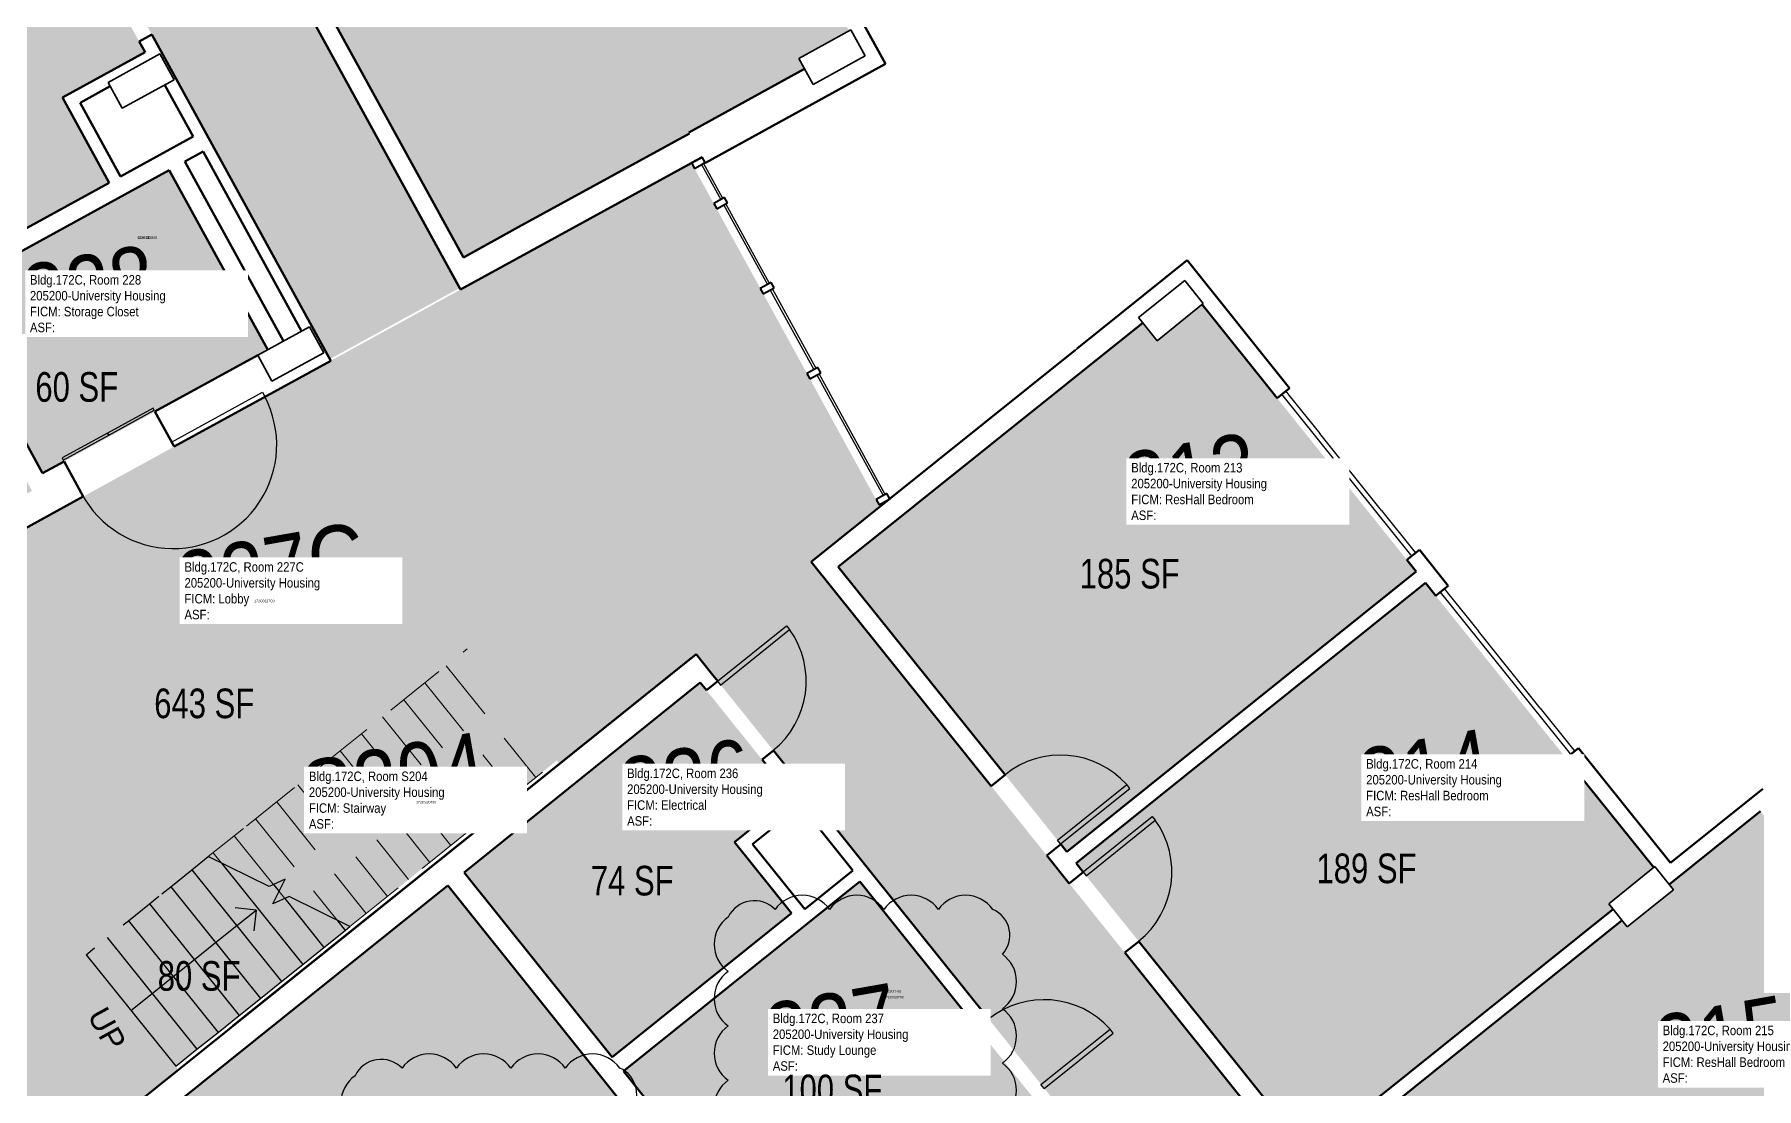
# Model space of a CAD drawing. Header units: inches. Extents: x 69235346 to 69237486, y 27657583 to 27660075.
# Drawn here: x 69236329 to 69237027, y 27658666 to 27659093 of the extents above; entities that cross this region are included whole.
import ezdxf
from ezdxf.enums import TextEntityAlignment as Align

# ---------------------------------------------------------------- set-up
doc = ezdxf.new("R2010")
doc.units = ezdxf.units.IN
doc.header["$LTSCALE"] = 100
doc.header["$MEASUREMENT"] = 0
doc.linetypes.add('DASHED2', pattern=[0.375, 0.25, -0.125])
for name, color, linetype in [('A-COLS', 5, 'CONTINUOUS'), ('A-DOOR', 2, 'CONTINUOUS'), ('A-FLOR', 3, 'CONTINUOUS'), ('A-GLAZ', 1, 'CONTINUOUS'), ('A-IDEN-RNUM', 7, 'CONTINUOUS'), ('A-IDEN-SNUM', 4, 'CONTINUOUS'), ('A-IDEN-VNUM', 4, 'CONTINUOUS'), ('A-WALL', 5, 'CONTINUOUS'), ('AREA-TEXT', 3, 'CONTINUOUS'), ('Rooms-Category-Color', 7, 'CONTINUOUS'), ('Rooms-College-Color', 7, 'CONTINUOUS'), ('Rooms-Department-Color', 7, 'CONTINUOUS'), ('Rooms-Division-Color', 7, 'CONTINUOUS'), ('Rooms-Information', 7, 'CONTINUOUS')]:
    doc.layers.add(name, color=color, linetype=linetype)
doc.layers.add('A-REV', color=1, linetype='CONTINUOUS', true_color=0xff0000)
doc.styles.add('Arial', font='arial.ttf')
doc.styles.add('CP_AREA', font='arial.ttf', dxfattribs={"height": 15})
doc.styles.add('CP_ROOMSNUMBER', font='arial.ttf', dxfattribs={"height": 1})
doc.styles.add('CP_ROOMVNUMBER', font='arial.ttf', dxfattribs={"width": 0.85, "height": 0.075})

msp = doc.modelspace()

# ---------------------------------------------------------------- hatches: boundary and pattern name
at = {"layer": 'Rooms-Category-Color', "true_color": 0xadadad}
for points in [[(69235987.48, 27659927.49), (69235934.92, 27659898.67), (69235999.96, 27659780.09), (69235987.08, 27659773.02), (69235729.03, 27659631.5), (69235716.15, 27659624.44), (69235651.12, 27659743.02), (69235600.86, 27659715.46), (69235598.51, 27659714.17), (69235611.91, 27659689.73), (69235616.12, 27659682.06), (69235646.11, 27659627.37), (69235648.16, 27659623.64), (69235648.19, 27659623.59), (69235720.74, 27659491.3), (69235796.29, 27659353.53), (69235871.25, 27659216.86), (69235921.5, 27659125.23), (69235974.11, 27659154.08), (69235971.51, 27659158.83), (69235938.89, 27659218.31), (69235937.37, 27659221.08), (69235835.4, 27659407.01), (69235745, 27659571.83), (69235840.36, 27659624.12), (69235933.08, 27659674.97), (69236028.76, 27659727.45), (69236086.18, 27659622.75), (69236119.15, 27659562.63), (69236221.84, 27659375.38), (69236236.87, 27659347.98), (69236267.36, 27659292.39), (69236267.63, 27659291.9), (69236268.89, 27659289.6), (69236279.98, 27659269.38), (69236284.58, 27659260.99), (69236286.14, 27659258.14), (69236379.22, 27659088.43), (69236379.25, 27659088.37), (69236380.51, 27659086.07), (69236386.68, 27659074.83), (69236399.9, 27659050.73), (69236401.64, 27659047.55), (69236401.67, 27659047.49), (69236441.55, 27658974.77), (69236448.97, 27658961.24), (69236461.04, 27658967.86), (69236491.42, 27658984.52), (69236501.58, 27658990.09), (69236497.85, 27658996.89), (69236445.14, 27659093), (69236410.67, 27659155.86), (69236335.71, 27659292.53), (69236271.7, 27659409.25), (69236184.87, 27659567.57), (69236121.49, 27659683.14), (69236034.3, 27659842.12), (69236004.69, 27659896.11)], [(69236278.29, 27658880.46), (69236328.27, 27658907.87), (69236328, 27658908.36), (69236284.6, 27658987.49), (69236263.95, 27659025.14), (69236268.55, 27659027.67), (69236287.46, 27658993.2), (69236359.52, 27659032.72), (69236340.61, 27659067.19), (69236374.1, 27659085.55), (69236281.53, 27659254.33), (69236143.29, 27659178.52), (69236071.26, 27659139.01), (69236070.94, 27659138.84), (69236024.74, 27659113.5), (69236005.23, 27659102.8), (69236002.93, 27659101.54), (69236001.67, 27659103.84), (69235996.23, 27659113.76), (69235985.14, 27659133.98), (69235983.87, 27659136.28), (69235976.94, 27659148.93), (69235928.16, 27659122.18), (69235954.16, 27659074.79), (69235941.22, 27659067.7), (69236030.27, 27658905.33), (69236210.46, 27659004.14)], [(69236312.86, 27658812.74), (69236131.47, 27658713.26), (69236224.94, 27658542.84), (69236387.58, 27658673.38), (69236350.21, 27658719.96), (69236504.64, 27658843.87), (69236542.01, 27658797.29), (69236671.86, 27658901.47), (69236595.48, 27659040.74), (69236282.09, 27658868.86)], [(69236344.88, 27658639.5), (69236298.05, 27658601.93), (69236301.66, 27658597.42), (69236398.27, 27658477.01), (69236496.21, 27658354.95), (69236578.9, 27658251.89), (69236692.09, 27658110.82), (69236885.11, 27657870.25), (69236885.77, 27657869.42), (69236887.81, 27657866.89), (69236926.07, 27657819.2), (69236926.07, 27657819.2), (69236932.3, 27657811.44), (69236949.74, 27657789.7), (69236950.25, 27657790.11), (69236996.68, 27657827.36), (69236861.69, 27657995.6), (69236742.83, 27658143.72), (69236742.73, 27658143.64), (69236735.22, 27658153), (69236740, 27658156.84), (69236982.58, 27658351.47), (69236987.36, 27658355.31), (69236994.87, 27658345.95), (69236994.77, 27658345.87), (69237111.5, 27658200.39), (69237113.46, 27658197.95), (69237113.46, 27658197.95), (69237115.27, 27658195.69), (69237248.61, 27658029.51), (69237295.51, 27658067.13), (69237273.27, 27658094.85), (69237273.27, 27658094.86), (69237233.89, 27658143.95), (69237120.53, 27658285.22), (69237038, 27658388.07), (69236924.65, 27658529.35), (69236841.73, 27658632.69), (69236743.79, 27658754.76), (69236644, 27658879.12), (69236613.79, 27658854.88), (69236597.35, 27658841.69), (69236603.65, 27658833.84), (69236640.52, 27658787.88), (69236640.56, 27658787.83), (69236642.19, 27658785.77), (69236666.65, 27658755.27), (69236668.29, 27658753.22), (69236668.33, 27658753.17), (69236741.66, 27658661.79), (69236743.34, 27658659.69), (69236743.31, 27658659.67), (69236870.55, 27658500.99), (69236870.55, 27658500.99), (69236889.63, 27658477.2), (69236884.96, 27658473.45), (69236888.89, 27658468.56), (69236921.71, 27658427.65), (69236925.64, 27658422.75), (69236930.29, 27658426.48), (69236949.81, 27658402.13), (69236893.27, 27658356.77), (69236891.23, 27658355.13), (69236756.55, 27658247.07), (69236753.96, 27658244.99), (69236697.66, 27658199.82), (69236680.2, 27658221.58), (69236677.54, 27658224.97), (69236674.24, 27658229.09), (69236637.84, 27658274.45), (69236618.09, 27658299.07), (69236618.05, 27658299.04), (69236490.15, 27658458.45), (69236489.4, 27658459.39), (69236351.36, 27658631.42)], [(69236350.21, 27658719.96), (69236386.5, 27658674.72), (69236540.94, 27658798.64), (69236504.64, 27658843.87)], [(69236599.02, 27658830.21), (69236503.24, 27658753.38), (69236563.34, 27658678.48), (69236636.03, 27658736.71), (69236612.85, 27658765.6), (69236635.98, 27658784.16)]]:
    msp.add_hatch(color=253, dxfattribs=at).paths.add_polyline_path(points)
at = {"layer": 'Rooms-Category-Color', "true_color": 0x728ef3}
for points in [[(69236577.3, 27659243.9), (69236418.44, 27659156.77), (69236448.01, 27659102.85), (69236503.07, 27659002.45), (69236525.32, 27659014.66), (69236550.36, 27659028.39), (69236592.45, 27659051.47), (69236594.64, 27659052.68), (69236594.4, 27659053.11), (69236641.31, 27659078.84), (69236638.99, 27659083.06), (69236659.38, 27659094.24)], [(69236380.14, 27658941.09), (69236419.79, 27658962.84), (69236423.8, 27658965.04), (69236383.88, 27659037.81), (69236365.31, 27659027.62), (69236292.7, 27658987.8), (69236332.61, 27658915.03), (69236339.25, 27658918.67)], [(69236661.23, 27658882.05), (69236654.98, 27658877.03), (69236747.61, 27658761.59), (69236889.16, 27658875.16), (69236802.35, 27658983.35), (69236784.12, 27658968.72), (69236778.3, 27658975.98), (69236681.49, 27658898.31), (69236675.11, 27658893.18)], [(69236845.55, 27658639.52), (69236968.87, 27658738.46), (69236967.14, 27658740.61), (69236985.38, 27658755.24), (69236892.83, 27658870.58), (69236751.28, 27658757)], [(69237100.01, 27658612.27), (69237102.59, 27658614.34), (69237116.44, 27658625.45), (69237118.7, 27658622.62), (69237135.08, 27658635.76), (69237132.82, 27658638.59), (69237137.5, 27658642.35), (69237028.6, 27658778.06), (69236991.65, 27658748.41), (69236993.37, 27658746.27), (69236974.65, 27658731.25), (69236972.54, 27658733.88), (69236849.22, 27658634.94), (69236928.47, 27658536.17), (69237001.77, 27658594.99), (69237031.81, 27658557.55)], [(69236355.91, 27658635.15), (69236494.02, 27658463.01), (69236554.08, 27658511.2), (69236634.73, 27658575.91), (69236496.65, 27658748.01)], [(69236737.11, 27658658.06), (69236663.71, 27658749.55), (69236642.64, 27658732.65), (69236642.21, 27658732.38), (69236640.51, 27658731.01), (69236567.91, 27658672.77), (69236641.39, 27658581.19)]]:
    msp.add_hatch(color=171, dxfattribs=at).paths.add_polyline_path(points)
at = {"layer": 'Rooms-College-Color', "true_color": 0xadadad}
for points in [[(69235987.48, 27659927.49), (69235934.92, 27659898.67), (69235999.96, 27659780.09), (69235987.08, 27659773.02), (69235729.03, 27659631.5), (69235716.15, 27659624.44), (69235651.12, 27659743.02), (69235600.86, 27659715.46), (69235598.51, 27659714.17), (69235611.91, 27659689.73), (69235616.12, 27659682.06), (69235646.11, 27659627.37), (69235648.16, 27659623.64), (69235648.19, 27659623.59), (69235720.74, 27659491.3), (69235796.29, 27659353.53), (69235871.25, 27659216.86), (69235921.5, 27659125.23), (69235974.11, 27659154.08), (69235971.51, 27659158.83), (69235938.89, 27659218.31), (69235937.37, 27659221.08), (69235835.4, 27659407.01), (69235745, 27659571.83), (69235840.36, 27659624.12), (69235933.08, 27659674.97), (69236028.76, 27659727.45), (69236086.18, 27659622.75), (69236119.15, 27659562.63), (69236221.84, 27659375.38), (69236236.87, 27659347.98), (69236267.36, 27659292.39), (69236267.63, 27659291.9), (69236268.89, 27659289.6), (69236279.98, 27659269.38), (69236284.58, 27659260.99), (69236286.14, 27659258.14), (69236379.22, 27659088.43), (69236379.25, 27659088.37), (69236380.51, 27659086.07), (69236386.68, 27659074.83), (69236399.9, 27659050.73), (69236401.64, 27659047.55), (69236401.67, 27659047.49), (69236441.55, 27658974.77), (69236448.97, 27658961.24), (69236461.04, 27658967.86), (69236491.42, 27658984.52), (69236501.58, 27658990.09), (69236497.85, 27658996.89), (69236445.14, 27659093), (69236410.67, 27659155.86), (69236335.71, 27659292.53), (69236271.7, 27659409.25), (69236184.87, 27659567.57), (69236121.49, 27659683.14), (69236034.3, 27659842.12), (69236004.69, 27659896.11)], [(69236278.29, 27658880.46), (69236328.27, 27658907.87), (69236328, 27658908.36), (69236284.6, 27658987.49), (69236263.95, 27659025.14), (69236268.55, 27659027.67), (69236287.46, 27658993.2), (69236359.52, 27659032.72), (69236340.61, 27659067.19), (69236374.1, 27659085.55), (69236281.53, 27659254.33), (69236143.29, 27659178.52), (69236071.26, 27659139.01), (69236070.94, 27659138.84), (69236024.74, 27659113.5), (69236005.23, 27659102.8), (69236002.93, 27659101.54), (69236001.67, 27659103.84), (69235996.23, 27659113.76), (69235985.14, 27659133.98), (69235983.87, 27659136.28), (69235976.94, 27659148.93), (69235928.16, 27659122.18), (69235954.16, 27659074.79), (69235941.22, 27659067.7), (69236030.27, 27658905.33), (69236210.46, 27659004.14)], [(69236577.3, 27659243.9), (69236418.44, 27659156.77), (69236448.01, 27659102.85), (69236503.07, 27659002.45), (69236525.32, 27659014.66), (69236550.36, 27659028.39), (69236592.45, 27659051.47), (69236594.64, 27659052.68), (69236594.4, 27659053.11), (69236641.31, 27659078.84), (69236638.99, 27659083.06), (69236659.38, 27659094.24)], [(69236312.86, 27658812.74), (69236131.47, 27658713.26), (69236224.94, 27658542.84), (69236387.58, 27658673.38), (69236350.21, 27658719.96), (69236504.64, 27658843.87), (69236542.01, 27658797.29), (69236671.86, 27658901.47), (69236595.48, 27659040.74), (69236282.09, 27658868.86)], [(69236380.14, 27658941.09), (69236419.79, 27658962.84), (69236423.8, 27658965.04), (69236383.88, 27659037.81), (69236365.31, 27659027.62), (69236292.7, 27658987.8), (69236332.61, 27658915.03), (69236339.25, 27658918.67)], [(69236661.23, 27658882.05), (69236654.98, 27658877.03), (69236747.61, 27658761.59), (69236889.16, 27658875.16), (69236802.35, 27658983.35), (69236784.12, 27658968.72), (69236778.3, 27658975.98), (69236681.49, 27658898.31), (69236675.11, 27658893.18)], [(69236344.88, 27658639.5), (69236298.05, 27658601.93), (69236301.66, 27658597.42), (69236398.27, 27658477.01), (69236496.21, 27658354.95), (69236578.9, 27658251.89), (69236692.09, 27658110.82), (69236885.11, 27657870.25), (69236885.77, 27657869.42), (69236887.81, 27657866.89), (69236926.07, 27657819.2), (69236926.07, 27657819.2), (69236932.3, 27657811.44), (69236949.74, 27657789.7), (69236950.25, 27657790.11), (69236996.68, 27657827.36), (69236861.69, 27657995.6), (69236742.83, 27658143.72), (69236742.73, 27658143.64), (69236735.22, 27658153), (69236740, 27658156.84), (69236982.58, 27658351.47), (69236987.36, 27658355.31), (69236994.87, 27658345.95), (69236994.77, 27658345.87), (69237111.5, 27658200.39), (69237113.46, 27658197.95), (69237113.46, 27658197.95), (69237115.27, 27658195.69), (69237248.61, 27658029.51), (69237295.51, 27658067.13), (69237273.27, 27658094.85), (69237273.27, 27658094.86), (69237233.89, 27658143.95), (69237120.53, 27658285.22), (69237038, 27658388.07), (69236924.65, 27658529.35), (69236841.73, 27658632.69), (69236743.79, 27658754.76), (69236644, 27658879.12), (69236613.79, 27658854.88), (69236597.35, 27658841.69), (69236603.65, 27658833.84), (69236640.52, 27658787.88), (69236640.56, 27658787.83), (69236642.19, 27658785.77), (69236666.65, 27658755.27), (69236668.29, 27658753.22), (69236668.33, 27658753.17), (69236741.66, 27658661.79), (69236743.34, 27658659.69), (69236743.31, 27658659.67), (69236870.55, 27658500.99), (69236870.55, 27658500.99), (69236889.63, 27658477.2), (69236884.96, 27658473.45), (69236888.89, 27658468.56), (69236921.71, 27658427.65), (69236925.64, 27658422.75), (69236930.29, 27658426.48), (69236949.81, 27658402.13), (69236893.27, 27658356.77), (69236891.23, 27658355.13), (69236756.55, 27658247.07), (69236753.96, 27658244.99), (69236697.66, 27658199.82), (69236680.2, 27658221.58), (69236677.54, 27658224.97), (69236674.24, 27658229.09), (69236637.84, 27658274.45), (69236618.09, 27658299.07), (69236618.05, 27658299.04), (69236490.15, 27658458.45), (69236489.4, 27658459.39), (69236351.36, 27658631.42)], [(69236845.55, 27658639.52), (69236968.87, 27658738.46), (69236967.14, 27658740.61), (69236985.38, 27658755.24), (69236892.83, 27658870.58), (69236751.28, 27658757)], [(69236350.21, 27658719.96), (69236386.5, 27658674.72), (69236540.94, 27658798.64), (69236504.64, 27658843.87)], [(69236599.02, 27658830.21), (69236503.24, 27658753.38), (69236563.34, 27658678.48), (69236636.03, 27658736.71), (69236612.85, 27658765.6), (69236635.98, 27658784.16)], [(69237100.01, 27658612.27), (69237102.59, 27658614.34), (69237116.44, 27658625.45), (69237118.7, 27658622.62), (69237135.08, 27658635.76), (69237132.82, 27658638.59), (69237137.5, 27658642.35), (69237028.6, 27658778.06), (69236991.65, 27658748.41), (69236993.37, 27658746.27), (69236974.65, 27658731.25), (69236972.54, 27658733.88), (69236849.22, 27658634.94), (69236928.47, 27658536.17), (69237001.77, 27658594.99), (69237031.81, 27658557.55)], [(69236355.91, 27658635.15), (69236494.02, 27658463.01), (69236554.08, 27658511.2), (69236634.73, 27658575.91), (69236496.65, 27658748.01)], [(69236737.11, 27658658.06), (69236663.71, 27658749.55), (69236642.64, 27658732.65), (69236642.21, 27658732.38), (69236640.51, 27658731.01), (69236567.91, 27658672.77), (69236641.39, 27658581.19)]]:
    msp.add_hatch(color=253, dxfattribs=at).paths.add_polyline_path(points)
at = {"layer": 'Rooms-Department-Color', "true_color": 0xacacac}
for points in [[(69235987.48, 27659927.49), (69235934.92, 27659898.67), (69235999.96, 27659780.09), (69235987.08, 27659773.02), (69235729.03, 27659631.5), (69235716.15, 27659624.44), (69235651.12, 27659743.02), (69235600.86, 27659715.46), (69235598.51, 27659714.17), (69235611.91, 27659689.73), (69235616.12, 27659682.06), (69235646.11, 27659627.37), (69235648.16, 27659623.64), (69235648.19, 27659623.59), (69235720.74, 27659491.3), (69235796.29, 27659353.53), (69235871.25, 27659216.86), (69235921.5, 27659125.23), (69235974.11, 27659154.08), (69235971.51, 27659158.83), (69235938.89, 27659218.31), (69235937.37, 27659221.08), (69235835.4, 27659407.01), (69235745, 27659571.83), (69235840.36, 27659624.12), (69235933.08, 27659674.97), (69236028.76, 27659727.45), (69236086.18, 27659622.75), (69236119.15, 27659562.63), (69236221.84, 27659375.38), (69236236.87, 27659347.98), (69236267.36, 27659292.39), (69236267.63, 27659291.9), (69236268.89, 27659289.6), (69236279.98, 27659269.38), (69236284.58, 27659260.99), (69236286.14, 27659258.14), (69236379.22, 27659088.43), (69236379.25, 27659088.37), (69236380.51, 27659086.07), (69236386.68, 27659074.83), (69236399.9, 27659050.73), (69236401.64, 27659047.55), (69236401.67, 27659047.49), (69236441.55, 27658974.77), (69236448.97, 27658961.24), (69236461.04, 27658967.86), (69236491.42, 27658984.52), (69236501.58, 27658990.09), (69236497.85, 27658996.89), (69236445.14, 27659093), (69236410.67, 27659155.86), (69236335.71, 27659292.53), (69236271.7, 27659409.25), (69236184.87, 27659567.57), (69236121.49, 27659683.14), (69236034.3, 27659842.12), (69236004.69, 27659896.11)], [(69236278.29, 27658880.46), (69236328.27, 27658907.87), (69236328, 27658908.36), (69236284.6, 27658987.49), (69236263.95, 27659025.14), (69236268.55, 27659027.67), (69236287.46, 27658993.2), (69236359.52, 27659032.72), (69236340.61, 27659067.19), (69236374.1, 27659085.55), (69236281.53, 27659254.33), (69236143.29, 27659178.52), (69236071.26, 27659139.01), (69236070.94, 27659138.84), (69236024.74, 27659113.5), (69236005.23, 27659102.8), (69236002.93, 27659101.54), (69236001.67, 27659103.84), (69235996.23, 27659113.76), (69235985.14, 27659133.98), (69235983.87, 27659136.28), (69235976.94, 27659148.93), (69235928.16, 27659122.18), (69235954.16, 27659074.79), (69235941.22, 27659067.7), (69236030.27, 27658905.33), (69236210.46, 27659004.14)], [(69236312.86, 27658812.74), (69236131.47, 27658713.26), (69236224.94, 27658542.84), (69236387.58, 27658673.38), (69236350.21, 27658719.96), (69236504.64, 27658843.87), (69236542.01, 27658797.29), (69236671.86, 27658901.47), (69236595.48, 27659040.74), (69236282.09, 27658868.86)], [(69236344.88, 27658639.5), (69236298.05, 27658601.93), (69236301.66, 27658597.42), (69236398.27, 27658477.01), (69236496.21, 27658354.95), (69236578.9, 27658251.89), (69236692.09, 27658110.82), (69236885.11, 27657870.25), (69236885.77, 27657869.42), (69236887.81, 27657866.89), (69236926.07, 27657819.2), (69236926.07, 27657819.2), (69236932.3, 27657811.44), (69236949.74, 27657789.7), (69236950.25, 27657790.11), (69236996.68, 27657827.36), (69236861.69, 27657995.6), (69236742.83, 27658143.72), (69236742.73, 27658143.64), (69236735.22, 27658153), (69236740, 27658156.84), (69236982.58, 27658351.47), (69236987.36, 27658355.31), (69236994.87, 27658345.95), (69236994.77, 27658345.87), (69237111.5, 27658200.39), (69237113.46, 27658197.95), (69237113.46, 27658197.95), (69237115.27, 27658195.69), (69237248.61, 27658029.51), (69237295.51, 27658067.13), (69237273.27, 27658094.85), (69237273.27, 27658094.86), (69237233.89, 27658143.95), (69237120.53, 27658285.22), (69237038, 27658388.07), (69236924.65, 27658529.35), (69236841.73, 27658632.69), (69236743.79, 27658754.76), (69236644, 27658879.12), (69236613.79, 27658854.88), (69236597.35, 27658841.69), (69236603.65, 27658833.84), (69236640.52, 27658787.88), (69236640.56, 27658787.83), (69236642.19, 27658785.77), (69236666.65, 27658755.27), (69236668.29, 27658753.22), (69236668.33, 27658753.17), (69236741.66, 27658661.79), (69236743.34, 27658659.69), (69236743.31, 27658659.67), (69236870.55, 27658500.99), (69236870.55, 27658500.99), (69236889.63, 27658477.2), (69236884.96, 27658473.45), (69236888.89, 27658468.56), (69236921.71, 27658427.65), (69236925.64, 27658422.75), (69236930.29, 27658426.48), (69236949.81, 27658402.13), (69236893.27, 27658356.77), (69236891.23, 27658355.13), (69236756.55, 27658247.07), (69236753.96, 27658244.99), (69236697.66, 27658199.82), (69236680.2, 27658221.58), (69236677.54, 27658224.97), (69236674.24, 27658229.09), (69236637.84, 27658274.45), (69236618.09, 27658299.07), (69236618.05, 27658299.04), (69236490.15, 27658458.45), (69236489.4, 27658459.39), (69236351.36, 27658631.42)], [(69236350.21, 27658719.96), (69236386.5, 27658674.72), (69236540.94, 27658798.64), (69236504.64, 27658843.87)], [(69236599.02, 27658830.21), (69236503.24, 27658753.38), (69236563.34, 27658678.48), (69236636.03, 27658736.71), (69236612.85, 27658765.6), (69236635.98, 27658784.16)]]:
    msp.add_hatch(color=253, dxfattribs=at).paths.add_polyline_path(points)
at = {"layer": 'Rooms-Department-Color', "true_color": 0x604aed}
for points in [[(69236577.3, 27659243.9), (69236418.44, 27659156.77), (69236448.01, 27659102.85), (69236503.07, 27659002.45), (69236525.32, 27659014.66), (69236550.36, 27659028.39), (69236592.45, 27659051.47), (69236594.64, 27659052.68), (69236594.4, 27659053.11), (69236641.31, 27659078.84), (69236638.99, 27659083.06), (69236659.38, 27659094.24)], [(69236380.14, 27658941.09), (69236419.79, 27658962.84), (69236423.8, 27658965.04), (69236383.88, 27659037.81), (69236365.31, 27659027.62), (69236292.7, 27658987.8), (69236332.61, 27658915.03), (69236339.25, 27658918.67)], [(69236661.23, 27658882.05), (69236654.98, 27658877.03), (69236747.61, 27658761.59), (69236889.16, 27658875.16), (69236802.35, 27658983.35), (69236784.12, 27658968.72), (69236778.3, 27658975.98), (69236681.49, 27658898.31), (69236675.11, 27658893.18)], [(69236845.55, 27658639.52), (69236968.87, 27658738.46), (69236967.14, 27658740.61), (69236985.38, 27658755.24), (69236892.83, 27658870.58), (69236751.28, 27658757)], [(69237100.01, 27658612.27), (69237102.59, 27658614.34), (69237116.44, 27658625.45), (69237118.7, 27658622.62), (69237135.08, 27658635.76), (69237132.82, 27658638.59), (69237137.5, 27658642.35), (69237028.6, 27658778.06), (69236991.65, 27658748.41), (69236993.37, 27658746.27), (69236974.65, 27658731.25), (69236972.54, 27658733.88), (69236849.22, 27658634.94), (69236928.47, 27658536.17), (69237001.77, 27658594.99), (69237031.81, 27658557.55)], [(69236355.91, 27658635.15), (69236494.02, 27658463.01), (69236554.08, 27658511.2), (69236634.73, 27658575.91), (69236496.65, 27658748.01)], [(69236737.11, 27658658.06), (69236663.71, 27658749.55), (69236642.64, 27658732.65), (69236642.21, 27658732.38), (69236640.51, 27658731.01), (69236567.91, 27658672.77), (69236641.39, 27658581.19)]]:
    msp.add_hatch(color=173, dxfattribs=at).paths.add_polyline_path(points)
at = {"layer": 'Rooms-Division-Color', "true_color": 0xadadad}
for points in [[(69235987.48, 27659927.49), (69235934.92, 27659898.67), (69235999.96, 27659780.09), (69235987.08, 27659773.02), (69235729.03, 27659631.5), (69235716.15, 27659624.44), (69235651.12, 27659743.02), (69235600.86, 27659715.46), (69235598.51, 27659714.17), (69235611.91, 27659689.73), (69235616.12, 27659682.06), (69235646.11, 27659627.37), (69235648.16, 27659623.64), (69235648.19, 27659623.59), (69235720.74, 27659491.3), (69235796.29, 27659353.53), (69235871.25, 27659216.86), (69235921.5, 27659125.23), (69235974.11, 27659154.08), (69235971.51, 27659158.83), (69235938.89, 27659218.31), (69235937.37, 27659221.08), (69235835.4, 27659407.01), (69235745, 27659571.83), (69235840.36, 27659624.12), (69235933.08, 27659674.97), (69236028.76, 27659727.45), (69236086.18, 27659622.75), (69236119.15, 27659562.63), (69236221.84, 27659375.38), (69236236.87, 27659347.98), (69236267.36, 27659292.39), (69236267.63, 27659291.9), (69236268.89, 27659289.6), (69236279.98, 27659269.38), (69236284.58, 27659260.99), (69236286.14, 27659258.14), (69236379.22, 27659088.43), (69236379.25, 27659088.37), (69236380.51, 27659086.07), (69236386.68, 27659074.83), (69236399.9, 27659050.73), (69236401.64, 27659047.55), (69236401.67, 27659047.49), (69236441.55, 27658974.77), (69236448.97, 27658961.24), (69236461.04, 27658967.86), (69236491.42, 27658984.52), (69236501.58, 27658990.09), (69236497.85, 27658996.89), (69236445.14, 27659093), (69236410.67, 27659155.86), (69236335.71, 27659292.53), (69236271.7, 27659409.25), (69236184.87, 27659567.57), (69236121.49, 27659683.14), (69236034.3, 27659842.12), (69236004.69, 27659896.11)], [(69236278.29, 27658880.46), (69236328.27, 27658907.87), (69236328, 27658908.36), (69236284.6, 27658987.49), (69236263.95, 27659025.14), (69236268.55, 27659027.67), (69236287.46, 27658993.2), (69236359.52, 27659032.72), (69236340.61, 27659067.19), (69236374.1, 27659085.55), (69236281.53, 27659254.33), (69236143.29, 27659178.52), (69236071.26, 27659139.01), (69236070.94, 27659138.84), (69236024.74, 27659113.5), (69236005.23, 27659102.8), (69236002.93, 27659101.54), (69236001.67, 27659103.84), (69235996.23, 27659113.76), (69235985.14, 27659133.98), (69235983.87, 27659136.28), (69235976.94, 27659148.93), (69235928.16, 27659122.18), (69235954.16, 27659074.79), (69235941.22, 27659067.7), (69236030.27, 27658905.33), (69236210.46, 27659004.14)], [(69236312.86, 27658812.74), (69236131.47, 27658713.26), (69236224.94, 27658542.84), (69236387.58, 27658673.38), (69236350.21, 27658719.96), (69236504.64, 27658843.87), (69236542.01, 27658797.29), (69236671.86, 27658901.47), (69236595.48, 27659040.74), (69236282.09, 27658868.86)], [(69236344.88, 27658639.5), (69236298.05, 27658601.93), (69236301.66, 27658597.42), (69236398.27, 27658477.01), (69236496.21, 27658354.95), (69236578.9, 27658251.89), (69236692.09, 27658110.82), (69236885.11, 27657870.25), (69236885.77, 27657869.42), (69236887.81, 27657866.89), (69236926.07, 27657819.2), (69236926.07, 27657819.2), (69236932.3, 27657811.44), (69236949.74, 27657789.7), (69236950.25, 27657790.11), (69236996.68, 27657827.36), (69236861.69, 27657995.6), (69236742.83, 27658143.72), (69236742.73, 27658143.64), (69236735.22, 27658153), (69236740, 27658156.84), (69236982.58, 27658351.47), (69236987.36, 27658355.31), (69236994.87, 27658345.95), (69236994.77, 27658345.87), (69237111.5, 27658200.39), (69237113.46, 27658197.95), (69237113.46, 27658197.95), (69237115.27, 27658195.69), (69237248.61, 27658029.51), (69237295.51, 27658067.13), (69237273.27, 27658094.85), (69237273.27, 27658094.86), (69237233.89, 27658143.95), (69237120.53, 27658285.22), (69237038, 27658388.07), (69236924.65, 27658529.35), (69236841.73, 27658632.69), (69236743.79, 27658754.76), (69236644, 27658879.12), (69236613.79, 27658854.88), (69236597.35, 27658841.69), (69236603.65, 27658833.84), (69236640.52, 27658787.88), (69236640.56, 27658787.83), (69236642.19, 27658785.77), (69236666.65, 27658755.27), (69236668.29, 27658753.22), (69236668.33, 27658753.17), (69236741.66, 27658661.79), (69236743.34, 27658659.69), (69236743.31, 27658659.67), (69236870.55, 27658500.99), (69236870.55, 27658500.99), (69236889.63, 27658477.2), (69236884.96, 27658473.45), (69236888.89, 27658468.56), (69236921.71, 27658427.65), (69236925.64, 27658422.75), (69236930.29, 27658426.48), (69236949.81, 27658402.13), (69236893.27, 27658356.77), (69236891.23, 27658355.13), (69236756.55, 27658247.07), (69236753.96, 27658244.99), (69236697.66, 27658199.82), (69236680.2, 27658221.58), (69236677.54, 27658224.97), (69236674.24, 27658229.09), (69236637.84, 27658274.45), (69236618.09, 27658299.07), (69236618.05, 27658299.04), (69236490.15, 27658458.45), (69236489.4, 27658459.39), (69236351.36, 27658631.42)], [(69236350.21, 27658719.96), (69236386.5, 27658674.72), (69236540.94, 27658798.64), (69236504.64, 27658843.87)], [(69236599.02, 27658830.21), (69236503.24, 27658753.38), (69236563.34, 27658678.48), (69236636.03, 27658736.71), (69236612.85, 27658765.6), (69236635.98, 27658784.16)]]:
    msp.add_hatch(color=253, dxfattribs=at).paths.add_polyline_path(points)
at = {"layer": 'Rooms-Division-Color', "true_color": 0x604aed}
for points in [[(69236577.3, 27659243.9), (69236418.44, 27659156.77), (69236448.01, 27659102.85), (69236503.07, 27659002.45), (69236525.32, 27659014.66), (69236550.36, 27659028.39), (69236592.45, 27659051.47), (69236594.64, 27659052.68), (69236594.4, 27659053.11), (69236641.31, 27659078.84), (69236638.99, 27659083.06), (69236659.38, 27659094.24)], [(69236380.14, 27658941.09), (69236419.79, 27658962.84), (69236423.8, 27658965.04), (69236383.88, 27659037.81), (69236365.31, 27659027.62), (69236292.7, 27658987.8), (69236332.61, 27658915.03), (69236339.25, 27658918.67)], [(69236661.23, 27658882.05), (69236654.98, 27658877.03), (69236747.61, 27658761.59), (69236889.16, 27658875.16), (69236802.35, 27658983.35), (69236784.12, 27658968.72), (69236778.3, 27658975.98), (69236681.49, 27658898.31), (69236675.11, 27658893.18)], [(69236845.55, 27658639.52), (69236968.87, 27658738.46), (69236967.14, 27658740.61), (69236985.38, 27658755.24), (69236892.83, 27658870.58), (69236751.28, 27658757)], [(69237100.01, 27658612.27), (69237102.59, 27658614.34), (69237116.44, 27658625.45), (69237118.7, 27658622.62), (69237135.08, 27658635.76), (69237132.82, 27658638.59), (69237137.5, 27658642.35), (69237028.6, 27658778.06), (69236991.65, 27658748.41), (69236993.37, 27658746.27), (69236974.65, 27658731.25), (69236972.54, 27658733.88), (69236849.22, 27658634.94), (69236928.47, 27658536.17), (69237001.77, 27658594.99), (69237031.81, 27658557.55)], [(69236355.91, 27658635.15), (69236494.02, 27658463.01), (69236554.08, 27658511.2), (69236634.73, 27658575.91), (69236496.65, 27658748.01)], [(69236737.11, 27658658.06), (69236663.71, 27658749.55), (69236642.64, 27658732.65), (69236642.21, 27658732.38), (69236640.51, 27658731.01), (69236567.91, 27658672.77), (69236641.39, 27658581.19)]]:
    msp.add_hatch(color=173, dxfattribs=at).paths.add_polyline_path(points)

# ---------------------------------------------------------------- linework, layer by layer
at = {"layer": 'A-COLS', "lineweight": 35}
for p, q in [((69236638.99, 27659083.06), (69236660.04, 27659094.6)), ((69236660.04, 27659094.6), (69236665.81, 27659084.08)), ((69236359.1, 27659073.39), (69236380.14, 27659084.93)), ((69236380.14, 27659084.93), (69236385.91, 27659074.41)), ((69236644.76, 27659072.54), (69236638.99, 27659083.06)), ((69236665.81, 27659084.08), (69236644.76, 27659072.54)), ((69236364.87, 27659062.87), (69236359.1, 27659073.39)), ((69236385.91, 27659074.41), (69236364.87, 27659062.87)), ((69236776.61, 27658978.08), (69236795.33, 27658993.1)), ((69236795.33, 27658993.1), (69236802.84, 27658983.74)), ((69236802.84, 27658983.74), (69236784.12, 27658968.72)), ((69236419.74, 27658962.81), (69236440.78, 27658974.35)), ((69236440.78, 27658974.35), (69236446.55, 27658963.83)), ((69236784.12, 27658968.72), (69236776.61, 27658978.08)), ((69236425.51, 27658952.29), (69236419.74, 27658962.81)), ((69236446.55, 27658963.83), (69236425.51, 27658952.29)), ((69236967.14, 27658740.61), (69236985.86, 27658755.63)), ((69236985.86, 27658755.63), (69236993.37, 27658746.27)), ((69236993.37, 27658746.27), (69236974.65, 27658731.25)), ((69236974.65, 27658731.25), (69236967.14, 27658740.61))]:
    msp.add_line(p, q, dxfattribs=at)
at = {"layer": 'A-DOOR'}
for p, q in [((69236384.81, 27658927.62), (69236421.64, 27658947.81)), ((69236422.6, 27658946.06), (69236385.77, 27658925.86)), ((69236421.64, 27658947.81), (69236422.6, 27658946.06)), ((69236377.33, 27658941.4), (69236358.91, 27658931.31)), ((69236359.39, 27658930.43), (69236377.81, 27658940.53)), ((69236377.81, 27658940.53), (69236377.33, 27658941.4)), ((69236358.91, 27658931.31), (69236340.5, 27658921.21)), ((69236340.98, 27658920.33), (69236359.39, 27658930.43)), ((69236359.39, 27658930.43), (69236358.91, 27658931.31)), ((69236358.91, 27658931.31), (69236359.39, 27658930.43)), ((69236385.77, 27658925.86), (69236384.81, 27658927.62)), ((69236340.5, 27658921.21), (69236340.98, 27658920.33)), ((69236605.96, 27658830.75), (69236634, 27658853.24)), ((69236607.21, 27658829.19), (69236635.25, 27658851.68)), ((69236634, 27658853.24), (69236635.25, 27658851.68)), ((69236605.96, 27658830.75), (69236607.21, 27658829.19)), ((69236743.79, 27658766.37), (69236771.83, 27658788.87)), ((69236745.05, 27658764.81), (69236773.08, 27658787.31)), ((69236773.08, 27658787.31), (69236771.83, 27658788.87)), ((69236754.12, 27658753.5), (69236782.16, 27658776)), ((69236755.37, 27658751.94), (69236783.41, 27658774.44)), ((69236782.16, 27658776), (69236783.41, 27658774.44)), ((69236745.05, 27658764.81), (69236743.79, 27658766.37)), ((69236754.12, 27658753.5), (69236755.37, 27658751.94)), ((69236737.07, 27658667.3), (69236765.11, 27658689.78)), ((69236738.32, 27658665.73), (69236766.36, 27658688.22)), ((69236766.36, 27658688.22), (69236765.11, 27658689.78)), ((69236738.32, 27658665.73), (69236737.07, 27658667.3))]:
    msp.add_line(p, q, dxfattribs=at)
at = {"layer": 'A-DOOR', "lineweight": 25}
for centre, radius, start, end in [((69236385.44, 27658926.49), 42, 204.24525, 27.77725), ((69236605.96, 27658830.75), 36, 308.74191, 35.55717), ((69236745.05, 27658764.81), 36, 41.92719, 128.74246), ((69236754.12, 27658753.5), 36, 308.74246, 35.55772), ((69236738.32, 27658665.73), 36, 41.90926, 128.72452)]:
    msp.add_arc(centre, radius, start, end, dxfattribs=at)
at = {"layer": 'A-FLOR', "linetype": 'DASHED2', "lineweight": 5}
for p, q in [((69236415.17, 27658772.08), (69236504.64, 27658843.87)), ((69236496.06, 27658836.99), (69236532.36, 27658791.75)), ((69236487.48, 27658830.11), (69236523.78, 27658784.87)), ((69236478.9, 27658823.22), (69236515.2, 27658777.98)), ((69236470.32, 27658816.34), (69236506.62, 27658771.1)), ((69236461.74, 27658809.45), (69236498.04, 27658764.22)), ((69236453.16, 27658802.57), (69236489.46, 27658757.33)), ((69236444.58, 27658795.69), (69236480.88, 27658750.45)), ((69236457.11, 27658731.37), (69236540.94, 27658798.64)), ((69236436, 27658788.8), (69236472.3, 27658743.56)), ((69236427.42, 27658781.92), (69236463.72, 27658736.68)), ((69236399.72, 27658759.69), (69236414, 27658771.14)), ((69236418.84, 27658775.03), (69236451.75, 27658734.02)), ((69236410.26, 27658768.15), (69236426.15, 27658748.35)), ((69236401.68, 27658761.27), (69236405.07, 27658757.05)), ((69236428.41, 27658745.53), (69236430.68, 27658742.71))]:
    msp.add_line(p, q, dxfattribs=at)
at = {"layer": 'A-FLOR'}
for p, q in [((69236393.1, 27658754.38), (69236399.72, 27658759.69)), ((69236424.38, 27658747.52), (69236399.72, 27658759.69)), ((69236384.52, 27658747.5), (69236393.1, 27658754.38)), ((69236393.1, 27658754.38), (69236429.4, 27658709.14)), ((69236405.07, 27658757.05), (69236437.98, 27658716.03)), ((69236430.9, 27658750.58), (69236424.38, 27658747.52)), ((69236425.92, 27658740.49), (69236430.9, 27658750.58)), ((69236375.94, 27658740.61), (69236379.68, 27658743.61)), ((69236380.85, 27658744.55), (69236384.52, 27658747.5)), ((69236384.52, 27658747.5), (69236420.82, 27658702.26)), ((69236432.45, 27658743.54), (69236425.92, 27658740.49)), ((69236426.15, 27658748.35), (69236428.41, 27658745.53)), ((69236457.11, 27658731.37), (69236432.45, 27658743.54)), ((69236367.37, 27658733.73), (69236375.94, 27658740.61)), ((69236375.94, 27658740.61), (69236412.24, 27658695.38)), ((69236419.05, 27658738.02), (69236410.62, 27658738.95)), ((69236411.25, 27658731.76), (69236419.05, 27658738.02)), ((69236419.05, 27658738.02), (69236418.13, 27658729.59)), ((69236430.68, 27658742.71), (69236446.56, 27658722.91)), ((69236365.27, 27658732.05), (69236367.37, 27658733.73)), ((69236367.37, 27658733.73), (69236403.66, 27658688.49)), ((69236402.67, 27658724.88), (69236411.25, 27658731.76)), ((69236446.56, 27658722.91), (69236455.14, 27658729.8)), ((69236451.75, 27658734.02), (69236455.14, 27658729.8)), ((69236455.14, 27658729.8), (69236457.11, 27658731.37)), ((69236350.21, 27658719.96), (69236353.66, 27658722.73)), ((69236358.79, 27658726.85), (69236395.08, 27658681.61)), ((69236394.09, 27658718), (69236402.67, 27658724.88)), ((69236437.98, 27658716.03), (69236446.56, 27658722.91)), ((69236350.21, 27658719.96), (69236386.5, 27658674.72)), ((69236385.51, 27658711.11), (69236394.09, 27658718)), ((69236429.4, 27658709.14), (69236437.98, 27658716.03)), ((69236376.93, 27658704.23), (69236385.51, 27658711.11)), ((69236420.82, 27658702.26), (69236429.4, 27658709.14)), ((69236368.35, 27658697.34), (69236376.93, 27658704.23)), ((69236412.24, 27658695.38), (69236420.82, 27658702.26)), ((69236403.66, 27658688.49), (69236412.24, 27658695.38)), ((69236395.08, 27658681.61), (69236403.66, 27658688.49)), ((69236386.5, 27658674.72), (69236395.08, 27658681.61))]:
    msp.add_line(p, q, dxfattribs=at)
at = {"layer": 'A-GLAZ', "lineweight": 40, "extrusion": (0, 0, -1)}
for p, q in [((69236599.87, 27659043.14), (69236595.48, 27659040.74)), ((69236601.07, 27659040.95), (69236599.87, 27659043.14)), ((69236595.48, 27659040.74), (69236596.69, 27659038.54)), ((69236596.69, 27659038.54), (69236601.07, 27659040.95)), ((69236608.88, 27659026.7), (69236604.5, 27659024.3)), ((69236604.5, 27659024.3), (69236605.7, 27659022.1)), ((69236605.7, 27659022.1), (69236610.09, 27659024.51)), ((69236610.09, 27659024.51), (69236608.88, 27659026.7)), ((69236627.76, 27658992.29), (69236623.37, 27658989.88)), ((69236623.37, 27658989.88), (69236624.58, 27658987.69)), ((69236624.58, 27658987.69), (69236628.96, 27658990.09)), ((69236628.96, 27658990.09), (69236627.76, 27658992.29)), ((69236646.63, 27658957.87), (69236642.25, 27658955.47)), ((69236642.25, 27658955.47), (69236643.45, 27658953.28)), ((69236643.45, 27658953.28), (69236647.83, 27658955.68)), ((69236647.83, 27658955.68), (69236646.63, 27658957.87))]:
    msp.add_line(p, q, dxfattribs=at)
at = {"layer": 'A-GLAZ'}
for p, q in [((69236600.41, 27659040.59), (69236599.54, 27659040.11)), ((69236599.54, 27659040.11), (69236607.35, 27659025.86)), ((69236608.23, 27659026.34), (69236600.41, 27659040.59)), ((69236607.35, 27659025.86), (69236608.23, 27659026.34)), ((69236608.55, 27659023.67), (69236626.22, 27658991.44)), ((69236627.1, 27658991.93), (69236609.43, 27659024.15)), ((69236626.22, 27658991.44), (69236627.1, 27658991.93)), ((69236628.3, 27658989.73), (69236627.43, 27658989.25)), ((69236627.43, 27658989.25), (69236645.1, 27658957.03)), ((69236645.98, 27658957.51), (69236628.3, 27658989.73)), ((69236647.18, 27658955.32), (69236646.3, 27658954.84)), ((69236646.3, 27658954.84), (69236673.11, 27658905.96)), ((69236673.99, 27658906.44), (69236647.18, 27658955.32)), ((69236886.96, 27658881.89), (69236834.72, 27658947)), ((69236836.28, 27658948.25), (69236837.53, 27658946.69)), ((69236837.53, 27658946.69), (69236850.05, 27658931.1)), ((69236875.08, 27658899.9), (69236850.05, 27658931.1)), ((69236673.11, 27658905.96), (69236673.99, 27658906.44)), ((69236875.08, 27658899.9), (69236887.6, 27658884.3)), ((69236887.6, 27658884.3), (69236888.85, 27658882.74)), ((69236887.29, 27658881.49), (69236886.96, 27658881.89)), ((69236951.56, 27658801.38), (69236898.99, 27658866.89)), ((69236900.55, 27658868.15), (69236901.81, 27658866.59)), ((69236901.81, 27658866.59), (69236914.32, 27658850.99)), ((69236939.36, 27658819.79), (69236914.32, 27658850.99)), ((69236939.36, 27658819.79), (69236951.87, 27658804.19)), ((69236951.87, 27658804.19), (69236953.12, 27658802.63))]:
    msp.add_line(p, q, dxfattribs=at)
at = {"layer": 'A-GLAZ', "lineweight": 40}
for p, q in [((69236674.64, 27658906.8), (69236670.26, 27658904.39)), ((69236670.26, 27658904.39), (69236671.46, 27658902.2)), ((69236671.46, 27658902.2), (69236675.85, 27658904.61)), ((69236675.85, 27658904.61), (69236674.64, 27658906.8))]:
    msp.add_line(p, q, dxfattribs=at)
at = {"layer": 'A-REV'}
for points in [[(69236610.39, 27658632.72, 0.520567), (69236632.44, 27658632.72, 0.520567), (69236654.49, 27658632.72, 0.520567), (69236676.53, 27658632.72, 0.520567), (69236698.58, 27658632.72, 0.520567), (69236720.63, 27658632.72, 0.520567), (69236721.44, 27658653.96, 0.520567), (69236721.44, 27658676, 0.520567), (69236721.44, 27658698.05, 0.520567), (69236721.44, 27658720.1, 0.520567), (69236717.56, 27658738.27, 0.520567), (69236695.52, 27658738.27, 0.520567), (69236673.47, 27658738.27, 0.520567), (69236651.42, 27658738.27, 0.520567), (69236629.38, 27658738.27, 0.520567), (69236610.39, 27658735.21, 0.520567), (69236610.39, 27658713.16, 0.520567), (69236610.39, 27658691.11, 0.520567), (69236610.39, 27658669.07, 0.520567), (69236610.39, 27658647.02, 0.520567)], [(69236459.21, 27658568.43, 0.520567), (69236481.26, 27658568.43, 0.520567), (69236503.31, 27658568.43, 0.520567), (69236525.35, 27658568.43, 0.520567), (69236547.4, 27658568.43, 0.520567), (69236569.45, 27658568.43, 0.520567), (69236570.26, 27658589.67, 0.520567), (69236570.26, 27658611.72, 0.520567), (69236570.26, 27658633.76, 0.520567), (69236570.26, 27658655.81, 0.520567), (69236566.39, 27658673.99, 0.520567), (69236544.34, 27658673.99, 0.520567), (69236522.29, 27658673.99, 0.520567), (69236500.24, 27658673.99, 0.520567), (69236478.2, 27658673.99, 0.520567), (69236459.21, 27658670.92, 0.520567), (69236459.21, 27658648.87, 0.520567), (69236459.21, 27658626.83, 0.520567), (69236459.21, 27658604.78, 0.520567), (69236459.21, 27658582.73, 0.520567)]]:
    msp.add_lwpolyline(points, format="xyb", close=True, dxfattribs=at)
at = {"layer": 'A-WALL', "lineweight": 50}
for p, q in [((69236674.12, 27659080.87), (69236626.58, 27659167.56)), ((69236503.07, 27659002.45), (69236438.27, 27659120.6)), ((69236431.92, 27659117.12), (69236501.94, 27658989.43)), ((69236376.85, 27659092.74), (69236371.7, 27659089.92)), ((69236449.33, 27658960.58), (69236376.85, 27659092.74)), ((69236374.1, 27659085.55), (69236340.61, 27659067.19)), ((69236371.7, 27659089.92), (69236374.1, 27659085.55)), ((69236641.31, 27659078.84), (69236594.4, 27659053.11)), ((69236601.13, 27659040.84), (69236674.12, 27659080.87)), ((69236347.74, 27659065.11), (69236359.96, 27659071.81)), ((69236382.07, 27659072.3), (69236393.55, 27659051.38)), ((69236340.61, 27659067.19), (69236359.52, 27659032.72)), ((69236364.12, 27659035.24), (69236347.74, 27659065.11)), ((69236393.55, 27659051.38), (69236364.12, 27659035.24)), ((69236594.64, 27659052.68), (69236525.32, 27659014.66)), ((69236594.4, 27659053.11), (69236594.64, 27659052.68)), ((69236390.24, 27659041.3), (69236397.58, 27659045.32)), ((69236397.58, 27659045.32), (69236437.5, 27658972.55)), ((69236501.94, 27658989.43), (69236599.87, 27659043.14)), ((69236292.7, 27658987.8), (69236383.88, 27659037.81)), ((69236383.88, 27659037.81), (69236423.8, 27658965.04)), ((69236430.15, 27658968.52), (69236390.24, 27659041.3)), ((69236359.52, 27659032.72), (69236287.46, 27658993.2)), ((69236525.32, 27659014.66), (69236503.07, 27659002.45)), ((69236796.29, 27659001.29), (69236751.75, 27658965.55)), ((69236837.84, 27658949.51), (69236796.29, 27659001.29)), ((69236497.85, 27658996.89), (69236501.94, 27658989.43)), ((69236332.61, 27658915.03), (69236292.7, 27658987.8)), ((69236802.35, 27658983.35), (69236832.77, 27658945.44)), ((69236654.98, 27658877.03), (69236778.3, 27658975.98)), ((69236419.74, 27658962.81), (69236378.11, 27658939.98)), ((69236385.89, 27658925.79), (69236449.33, 27658960.58)), ((69236750.97, 27658964.93), (69236676.18, 27658904.93)), ((69236832.77, 27658945.44), (69236837.84, 27658949.51)), ((69236378.11, 27658939.98), (69236385.89, 27658925.79)), ((69236341.28, 27658919.78), (69236332.61, 27658915.03)), ((69236349.07, 27658905.59), (69236341.28, 27658919.78)), ((69236275.29, 27658865.13), (69236349.07, 27658905.59)), ((69236676.17, 27658904.94), (69236644, 27658879.12)), ((69236676.18, 27658904.93), (69236676.17, 27658904.94)), ((69236890.41, 27658883.99), (69236885.34, 27658879.92)), ((69236890.55, 27658883.81), (69236890.41, 27658883.99)), ((69236902.11, 27658869.4), (69236890.55, 27658883.81)), ((69236644, 27658879.12), (69236716.92, 27658788.25)), ((69236722.57, 27658792.78), (69236654.98, 27658877.03)), ((69236885.34, 27658879.92), (69236889.16, 27658875.16)), ((69236889.16, 27658875.16), (69236747.61, 27658761.59)), ((69236751.28, 27658757), (69236892.83, 27658870.58)), ((69236892.83, 27658870.58), (69236897.04, 27658865.33)), ((69236897.53, 27658865.72), (69236902.11, 27658869.4)), ((69236897.04, 27658865.33), (69236897.53, 27658865.72)), ((69236597.2, 27658841.57), (69236345.07, 27658639.27)), ((69236597.35, 27658841.69), (69236409.71, 27658691.13)), ((69236603.61, 27658833.89), (69236597.35, 27658841.69)), ((69236606.14, 27658830.73), (69236603.64, 27658833.85)), ((69236503.35, 27658753.24), (69236599.06, 27658830.18)), ((69236599.06, 27658830.18), (69236601.56, 27658827.06)), ((69236601.56, 27658827.06), (69236606.14, 27658830.73)), ((69236628.67, 27658802.65), (69236624.09, 27658798.98)), ((69236624.09, 27658798.98), (69236635.98, 27658784.16)), ((69236640.56, 27658787.83), (69236628.67, 27658802.65)), ((69236954.84, 27658803.68), (69236949.77, 27658799.62)), ((69236949.77, 27658799.62), (69236985.38, 27658755.24)), ((69236992.17, 27658757.16), (69236954.84, 27658803.68)), ((69236716.92, 27658788.25), (69236722.57, 27658792.78)), ((69236668.29, 27658753.22), (69236640.55, 27658787.82)), ((69237029.61, 27658787.2), (69236992.17, 27658757.16)), ((69236635.98, 27658784.16), (69236612.85, 27658765.6)), ((69236620.23, 27658764.79), (69236639.74, 27658780.44)), ((69236639.74, 27658780.44), (69236660.91, 27658754.03)), ((69236991.65, 27658748.41), (69237028.6, 27658778.06)), ((69236612.85, 27658765.6), (69236636.03, 27658736.71)), ((69236641.41, 27658738.39), (69236620.23, 27658764.79)), ((69236745.1, 27658764.7), (69236739.45, 27658760.17)), ((69236747.61, 27658761.59), (69236745.1, 27658764.7)), ((69236739.45, 27658760.17), (69236748.52, 27658748.86)), ((69236563.37, 27658678.45), (69236503.35, 27658753.24)), ((69236660.91, 27658754.03), (69236641.41, 27658738.39)), ((69236715.99, 27658693.77), (69236668.29, 27658753.22)), ((69236748.52, 27658748.86), (69236754.18, 27658753.4)), ((69236754.18, 27658753.4), (69236751.28, 27658757)), ((69236496.72, 27658747.92), (69236355.94, 27658635.11)), ((69236496.72, 27658747.92), (69236634.73, 27658575.91)), ((69236567.95, 27658672.72), (69236663.7, 27658749.55)), ((69236663.71, 27658749.55), (69236711.41, 27658690.1)), ((69236636.03, 27658736.71), (69236563.37, 27658678.45)), ((69236968.87, 27658738.46), (69236845.55, 27658639.52)), ((69236640.56, 27658731.05), (69236640.6, 27658731.01)), ((69236849.22, 27658634.94), (69236972.54, 27658733.88)), ((69236776.71, 27658725.32), (69236771.05, 27658720.78)), ((69236845.55, 27658639.52), (69236776.71, 27658725.32)), ((69236771.05, 27658720.78), (69236897.78, 27658562.84)), ((69236711.41, 27658690.1), (69236715.99, 27658693.77)), ((69236641.36, 27658581.23), (69236567.95, 27658672.72))]:
    msp.add_line(p, q, dxfattribs=at)
at = {"layer": 'A-WALL'}
msp.add_line((69236750.97, 27658964.93), (69236751.75, 27658965.55), dxfattribs=at)

# ---------------------------------------------------------------- texts
at = {"layer": 'A-FLOR', "style": 'Arial'}
msp.add_text('UP', height=9, rotation=298.74191, dxfattribs=at).set_placement((69236350.55, 27658695.38))
at = {"layer": 'A-IDEN-RNUM', "style": 'CP_ROOMSNUMBER'}
for s, p in [('0228-00', (69236371.1, 27659009.98)), ('0213-00', (69236795.41, 27658911.16)), ('0227-C0', (69236414.31, 27658866.94)), ('0214-00', (69236890.6, 27658791.17)), ('0236-00', (69236591.16, 27658787.33)), ('S204-00', (69236486.18, 27658783.56)), ('0237-00', (69236675.3, 27658704.51)), ('0215-00', (69237010.72, 27658683.17))]:
    msp.add_text(s, height=1, dxfattribs=at).set_placement(p)
at = {"layer": 'A-IDEN-SNUM', "style": 'CP_ROOMSNUMBER'}
for s, p in [('172C022800', (69236371.01, 27659009.96)), ('172C021300', (69236795.32, 27658911.14)), ('172C0227C0', (69236418.33, 27658862.76)), ('172C021400', (69236890.51, 27658791.16)), ('172C023600', (69236591.07, 27658787.31)), ('172CS20400', (69236483.89, 27658781.26)), ('172C023700', (69236673.47, 27658702.24)), ('172C021500', (69237010.63, 27658683.15))]:
    msp.add_text(s, height=1, dxfattribs=at).set_placement(p)
at = {"layer": 'A-IDEN-VNUM', "style": 'CP_ROOMVNUMBER', "width": 0.85}
for s, p in [('228', (69236327.46, 27658972.1)), ('213', (69236773.65, 27658895.99)), ('227C', (69236390.07, 27658855.77)), ('S204', (69236440.48, 27658770.95)), ('236', (69236569.4, 27658772.16)), ('214', (69236868.84, 27658776)), ('237', (69236628.41, 27658672.87)), ('215', (69236988.96, 27658668))]:
    msp.add_text(s, height=27, rotation=9.9791, dxfattribs=at).set_placement(p)
at = {"layer": 'AREA-TEXT', "style": 'CP_AREA', "width": 0.75}
for s, p in [('60 SF', (69236346.42, 27658949.99)), ('185 SF', (69236773.04, 27658874.32)), ('643 SF', (69236398.07, 27658821.78)), ('189 SF', (69236868.98, 27658754.93)), ('74 SF', (69236571.48, 27658749.95)), ('80 SF', (69236396, 27658711.35)), ('100 SF', (69236652.54, 27658665.36))]:
    msp.add_text(s, height=12, dxfattribs=at).set_placement(p, align=Align.MIDDLE_CENTER)

# ---------------------------------------------------------------- next in the draw order: texts
at = {"layer": 'Rooms-Information', "char_height": 3.8571, "width": 86.4, "attachment_point": 7, "style": 'CP_ROOMVNUMBER', "bg_fill": 3, "box_fill_scale": 1.5, "bg_fill_color": 256, "bg_fill_true_color": 13158600, "bg_fill_transparency": 0}
for s, insert in [('Bldg.172C, Room 228^M^J205200-University Housing^M^JFICM: Storage Closet^M^JASF: ', (69236327.46, 27658972.1)), ('Bldg.172C, Room 213^M^J205200-University Housing^M^JFICM: ResHall Bedroom^M^JASF: ', (69236773.65, 27658895.99)), ('Bldg.172C, Room 227C^M^J205200-University Housing^M^JFICM: Lobby^M^JASF: ', (69236390.07, 27658855.77)), ('Bldg.172C, Room 214^M^J205200-University Housing^M^JFICM: ResHall Bedroom^M^JASF: ', (69236868.84, 27658776)), ('Bldg.172C, Room S204^M^J205200-University Housing^M^JFICM: Stairway^M^JASF: ', (69236440.48, 27658770.95)), ('Bldg.172C, Room 236^M^J205200-University Housing^M^JFICM: Electrical^M^JASF: ', (69236569.4, 27658772.16)), ('Bldg.172C, Room 237^M^J205200-University Housing^M^JFICM: Study Lounge^M^JASF: ', (69236628.41, 27658672.87)), ('Bldg.172C, Room 215^M^J205200-University Housing^M^JFICM: ResHall Bedroom^M^JASF: ', (69236988.96, 27658668))]:
    msp.add_mtext(s, dxfattribs=dict(at, insert=insert))

doc.saveas('drawing.dxf')
